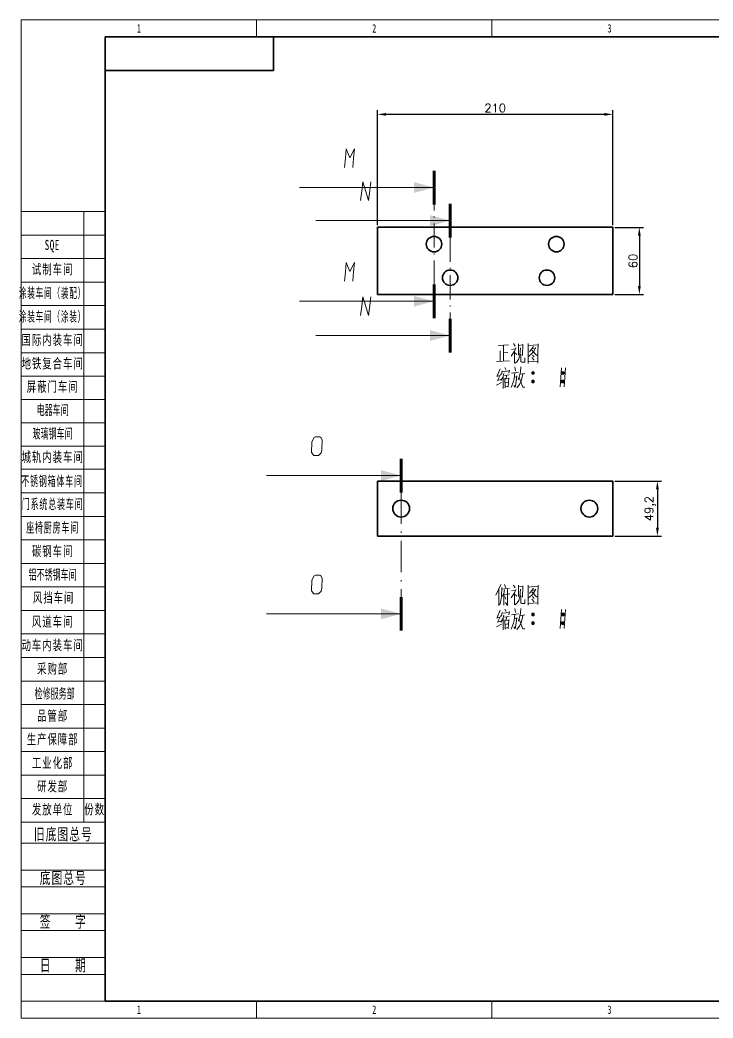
# Model space of a CAD drawing. Header units: millimetres. Extents: x -631 to 3210, y -561 to 2288.
# Drawn here: x 659 to 1277, y -446 to 446 of the extents above; entities that cross this region are included whole.
import ezdxf
from ezdxf.enums import TextEntityAlignment as Align

# ---------------------------------------------------------------- set-up
doc = ezdxf.new("R2010")
doc.units = ezdxf.units.MM
doc.header["$PDSIZE"] = -5
doc.linetypes.add('DASHDOT', pattern=[18.5, 12, -3, 0.5, -3])
doc.layers.get('0').update_dxf_attribs({"lineweight": 18})
for name, color, linetype, lineweight in [('尺寸线层', 3, 'Continuous', 18), ('文本层', 3, 'Continuous', 18), ('粗实线层', 7, 'Continuous', 35), ('细实线层', 7, 'Continuous', 18)]:
    doc.layers.add(name, color=color, linetype=linetype, lineweight=lineweight)
doc.styles.get("Standard").update_dxf_attribs({"font": 'txt.shx', "bigfont": 'gbcbig.shx'})
doc.styles.add('标准', font='', dxfattribs={"width": 0.667})
doc.styles.get('标准').set_extended_font_data('宋体')
doc.dimstyles.get("Standard").update_dxf_attribs({"dimscale": 3, "dimtxt": 0.18, "dimasz": 0.18, "dimexe": 0.18, "dimexo": 0.0625, "dimgap": 0.09, "dimtad": 0, "dimtih": 1, "dimtoh": 1, "dimdec": 4, "dimzin": 0, "dimdsep": 46, "dimtxsty": 'Standard', "dimcen": 0.09, "dimdle": 0.36, "dimadec": 0, "dimazin": 0, "dimtfac": 1, "dimtdec": 4, "dimtofl": 0, "dimtmove": 0, "dimatfit": 3, "dimfxl": 1, "dimtolj": 1, "dimtzin": 0, "dimarcsym": 0})

# ---------------------------------------------------------------- blocks, each defined once
blk = doc.blocks.new('*X1')
at = {"layer": '尺寸线层', "linetype": 'Continuous'}
for p, q in [((-185, 91.49), (-210, 91.49)), ((-191.37, 91.49), (-191.37, -90.21)), ((-185, 84.49), (-210, 84.49)), ((-185, 77.49), (-210, 77.49)), ((-185, 70.49), (-210, 70.49)), ((-185, 63.49), (-210, 63.49)), ((-185, 56.49), (-210, 56.49)), ((-185, 49.49), (-210, 49.49)), ((-185, 42.49), (-210, 42.49)), ((-185, 35.56), (-210, 35.56)), ((-185, 35.56), (-210, 35.56)), ((-185, 28.64), (-210, 28.64)), ((-185, 28.64), (-210, 28.64)), ((-185, 21.71), (-210, 21.71)), ((-185, 21.71), (-210, 21.71)), ((-185, 14.79), (-210, 14.79)), ((-185, 7.79), (-210, 7.79)), ((-185, 0.79), (-210, 0.79)), ((-185, -6.21), (-210, -6.21)), ((-185, -13.21), (-210, -13.21)), ((-185, -20.21), (-210, -20.21)), ((-185, -27.21), (-210, -27.21)), ((-185, -34.21), (-210, -34.21)), ((-185, -41.21), (-210, -41.21)), ((-185, -48.21), (-210, -48.21)), ((-185, -55.21), (-210, -55.21)), ((-185, -62.21), (-210, -62.21)), ((-185, -69.21), (-210, -69.21)), ((-185, -76.21), (-210, -76.21)), ((-185, -83.21), (-210, -83.21)), ((-185, -90.21), (-210, -90.21))]:
    blk.add_line(p, q, dxfattribs=at)
at = {"layer": '文本层'}
for p, q in [((-210, -96.5), (-185, -96.5)), ((-210, -104.5), (-185, -104.5)), ((-210, -109.5), (-185, -109.5)), ((-210, -117.5), (-185, -117.5)), ((-210, -122.5), (-185, -122.5)), ((-210, -130.5), (-185, -130.5)), ((-210, -135.5), (-185, -135.5)), ((-210, -143.5), (-185, -143.5))]:
    blk.add_line(p, q, dxfattribs=at)
at = {"layer": '粗实线层'}
for p, q in [((-185, -143.5), (-185, 143.5)), ((-185, 143.5), (205, 143.5)), ((-135, 143.5), (-135, 133.5)), ((-135, 133.5), (-185, 133.5)), ((-185, -143.5), (205, -143.5))]:
    blk.add_line(p, q, dxfattribs=at)
at = {"layer": '细实线层'}
for p, q in [((-210, -148.5), (-210, 148.5)), ((-210, 148.5), (210, 148.5)), ((-140, 148.5), (-140, 143.5)), ((-70, 148.5), (-70, 143.5)), ((-140, -148.5), (-140, -143.5)), ((-70, -148.5), (-70, -143.5)), ((-210, -148.5), (210, -148.5)), ((-210, -148.5), (-185, -148.5))]:
    blk.add_line(p, q, dxfattribs=at)
at = {"layer": '尺寸线层', "linetype": 'Continuous', "char_height": 3, "attachment_point": 5, "style": '标准'}
for s, insert, width, line_spacing_factor in [('\\T1.1;\\W0.667;SQE', (-200.8, 81.17), 31.0587, 0.47619), ('\\T1.1;\\W0.667;试制车间', (-200.68, 74.14), 31.0587, 0.57381), ('\\T1.1;\\W0.54149;涂装车间（装配）', (-200.73, 67.06), 27.5396, 0.574243), ('\\T1.1;\\W0.54149;涂装车间（涂装）', (-200.73, 60.06), 27.5396, 0.574243), ('\\T1.1;\\W0.667;国际内装车间', (-200.68, 53.14), 31.0587, 0.561905), ('\\T1.1;\\W0.667;地铁复合车间', (-200.68, 46.14), 31.0587, 0.561905), ('\\T1.1;\\W0.667;屏蔽门车间', (-200.68, 39.21), 31.0587, 0.561905), ('\\W1;{\\W0.567;\\T1;电器车间}', (-200.68, 32.29), 37.2629, 0.561905), ('\\W1;{\\W0.567;\\T1;玻璃钢车间}', (-200.68, 25.29), 37.2629, 0.564286), ('\\T1.1;城轨内装车间', (-200.68, 18.29), 18.6315, 1.15057), ('\\T1.1;{\\W0.567;不锈钢箱体车间}', (-200.85, 11.13), 18.6315, 1.15057), ('\\T1.1;{\\W0.567;门系统总装车间}', (-200.68, 4.29), 18.6315, 1.15057), ('\\T1.1;{\\W0.567;座椅厨房车间}', (-200.68, -2.71), 18.6315, 1.15057), ('\\T1.1;碳钢车间', (-200.68, -9.71), 18.6315, 1.15057), ('{\\W0.567;\\T1;铝不锈钢车间}', (-200.68, -16.71), 18.6315, 1.15057), ('\\T1.1;风挡车间', (-200.39, -23.55), 18.6315, 1.15057), ('\\T1.1;风道车间', (-200.68, -30.71), 18.6315, 1.15057), ('\\T1.1;动车内装车间', (-200.68, -37.71), 18.6315, 1.15057), ('\\T1.1;采购部', (-200.68, -44.71), 18.6315, 1.15057), ('\\W1;{\\W0.567;\\T1;检修服务部}', (-200.08, -52.1), 37.2629, 0.564286), ('\\T1.1;品管部', (-200.68, -58.71), 18.6315, 1.15057), ('\\T1.1;生产保障部', (-200.68, -65.71), 18.6315, 1.15057), ('\\T1.1;工业化部', (-200.68, -72.71), 18.6315, 1.15057), ('\\T1.1;研发部', (-200.68, -79.71), 18.6315, 1.15057), ('\\T1.1;发放单位', (-200.68, -86.58), 18.6315, 0.853342), ('\\T1.1;份数', (-188.18, -86.53), 6.3685, 1.15057)]:
    blk.add_mtext(s, dxfattribs=dict(at, insert=insert, width=width, line_spacing_factor=line_spacing_factor))
at = {"layer": '尺寸线层', "style": '标准'}
for tag, height, width, p in [('T1', 2.5, 0.667, (-175, 146)), ('T2', 2.5, 0.667, (-105, 146)), ('T3', 2.5, 0.667, (-35, 146)), ('T4', 2.5, 0.667, (35, 146)), ('T5', 2.5, 0.667, (105, 146)), ('T6', 2.5, 0.667, (175, 146)), ('R1', 2.5, 0.667, (207.5, 111.38)), ('SQE', 3.5, 0.667, (-188.18, 80.99)), ('试制车间', 3.5, 0.28375, (-188.18, 73.99)), ('涂装车间（装配）', 3.5, 0.147264, (-188.18, 66.99)), ('涂装车间（涂装）', 3.5, 0.147264, (-188.18, 59.99)), ('国际内装车间', 3.5, 0.189302, (-188.18, 52.99)), ('地铁复合车间', 3.5, 0.186278, (-188.18, 46.02)), ('屏蔽门车间', 3.5, 0.225254, (-188.18, 39.14)), ('R2', 2.5, 0.667, (207.5, 37.12)), ('电器车间', 3.5, 0.292284, (-188.18, 32.21)), ('玻璃钢车间', 3.5, 0.225603, (-188.18, 25.29)), ('城轨内装车间', 3.5, 0.186278, (-188.18, 18.29)), ('不锈钢箱体车间', 3.5, 0.15932, (-188.18, 11.29)), ('门系统总装车间', 3.5, 0.161527, (-188.18, 4.29)), ('座椅厨房车间', 3.5, 0.186516, (-188.18, -2.71)), ('碳钢车间', 3.5, 0.28375, (-188.18, -9.71)), ('铝不锈钢车间', 3.5, 0.186397, (-188.18, -16.71)), ('风挡车间', 3.5, 0.284026, (-188.18, -23.71)), ('风道车间', 3.5, 0.284026, (-188.18, -30.71)), ('动车内装车间', 3.5, 0.186397, (-188.18, -37.71)), ('R3', 2.5, 0.667, (207.5, -37.12)), ('采购部', 3.5, 0.378308, (-188.18, -44.71)), ('检修服务部', 3.5, 0.223014, (-188.18, -51.71)), ('品管部', 3.5, 0.389426, (-188.18, -58.71)), ('生产保障部', 3.5, 0.223356, (-188.18, -65.71)), ('工业化部', 3.5, 0.281557, (-188.18, -72.71)), ('研发部', 3.5, 0.3788, (-188.18, -79.71)), ('旧底图总号', 3, 0.667, (-197.5, -100.5)), ('底图总号', 3, 0.667, (-197.5, -113.5)), ('R4', 2.5, 0.667, (207.5, -111.38)), ('签字', 3, 0.667, (-197.5, -126.5)), ('日期', 3, 0.667, (-197.5, -139.5)), ('B1', 2.5, 0.667, (-175, -146)), ('B2', 2.5, 0.667, (-105, -146)), ('B3', 2.5, 0.667, (-35, -146)), ('B4', 2.5, 0.667, (35, -146)), ('B5', 2.5, 0.667, (105, -146)), ('B6', 2.5, 0.667, (175, -146))]:
    blk.add_attdef(tag, text='', height=height, dxfattribs=dict(at, width=width)).set_placement(p, align=Align.MIDDLE_CENTER)
at = {"layer": '尺寸线层', "style": '标准', "width": 0.667}
blk.add_attdef('图号', text='', height=5.33, rotation=180, dxfattribs=at).set_placement((-160, 138.5), align=Align.MIDDLE_CENTER)
at = {"layer": '文本层', "char_height": 3.5, "width": 25, "attachment_point": 5, "style": '标准'}
for s, insert in [('\\T1.1;旧底图总号', (-197.5, -94)), ('\\T1.1;底图总号', (-197.5, -107)), ('\\T1.1;签    字', (-197.5, -120)), ('\\T1.1;日    期', (-197.5, -133))]:
    blk.add_mtext(s, dxfattribs=dict(at, insert=insert))
blk = doc.blocks.new('*X72')
at = {"lineweight": 13}
for points in [[(-50.68, 32.36), (-47.68, 33.17), (-50.68, 33.97)], [(-48.28, 27.44), (-45.28, 28.25), (-48.28, 29.05)], [(-50.68, 15.44), (-47.68, 16.25), (-50.68, 17.05)], [(-48.28, 10.35), (-45.28, 11.15), (-48.28, 11.95)], [(-55.58, -10.48), (-52.58, -9.68), (-55.58, -8.88)], [(-55.58, -31.06), (-52.58, -30.26), (-55.58, -29.46)]]:
    blk.add_hatch(color=7, dxfattribs=at).paths.add_polyline_path(points, flags=0)
at = {"color": 7, "lineweight": 100, "ltscale": 0.125}
for p, q in [((-47.68, 35.67), (-47.68, 30.67)), ((-45.28, 30.75), (-45.28, 25.75)), ((-47.68, 13.75), (-47.68, 18.75)), ((-45.28, 8.65), (-45.28, 13.65)), ((-52.58, -7.18), (-52.58, -12.18))]:
    blk.add_line(p, q, dxfattribs=at)
at = {"color": 7, "lineweight": 13}
for p, q in [((-47.68, 33.17), (-67.68, 33.17)), ((-45.28, 28.25), (-65.28, 28.25)), ((-47.68, 16.25), (-67.68, 16.25)), ((-45.28, 11.15), (-65.28, 11.15)), ((-52.58, -9.68), (-72.58, -9.68)), ((-52.58, -30.26), (-72.58, -30.26))]:
    blk.add_line(p, q, dxfattribs=at)
at = {"color": 7, "linetype": 'DASHDOT', "lineweight": 13, "ltscale": 0.298012}
blk.add_line((-47.68, 18.75), (-47.68, 30.67), dxfattribs=at)
at = {"color": 7, "lineweight": 35}
for p, q in [((-21.08, 27.25), (-56.08, 27.25)), ((-56.08, 17.25), (-21.08, 17.25)), ((-56.08, -10.5), (-21.08, -10.5)), ((-21.08, -18.7), (-56.08, -18.7))]:
    blk.add_line(p, q, dxfattribs=at)
at = {"color": 7, "lineweight": 35, "ltscale": 0.25}
for p, q in [((-56.08, 27.25), (-56.08, 17.25)), ((-21.08, 17.25), (-21.08, 27.25))]:
    blk.add_line(p, q, dxfattribs=at)
at = {"color": 7, "linetype": 'DASHDOT', "lineweight": 13, "ltscale": 0.302379}
blk.add_line((-45.28, 25.75), (-45.28, 13.65), dxfattribs=at)
at = {"color": 7, "lineweight": 35, "ltscale": 0.204999}
for p, q in [((-56.08, -18.7), (-56.08, -10.5)), ((-21.08, -10.5), (-21.08, -18.7))]:
    blk.add_line(p, q, dxfattribs=at)
at = {"color": 7, "linetype": 'DASHDOT', "lineweight": 13, "ltscale": 0.389499}
blk.add_line((-52.58, -12.18), (-52.58, -27.76), dxfattribs=at)
at = {"color": 7, "lineweight": 100, "ltscale": 0.124999}
blk.add_line((-52.58, -32.76), (-52.58, -27.76), dxfattribs=at)
at = {"color": 7, "lineweight": 13}
for points in [[(-61.01, 36.14), (-60.87, 37.54), (-60.73, 38.94), (-60.2, 37.61), (-59.5, 38.94), (-59.64, 37.54), (-59.78, 36.14)], [(-58.61, 31.22), (-58.43, 32.62), (-58.26, 34.02), (-57.84, 32.59), (-57.45, 31.22), (-57.24, 32.73), (-57.07, 34.02)], [(-61.01, 19.22), (-60.87, 20.62), (-60.73, 22.02), (-60.2, 20.69), (-59.5, 22.02), (-59.64, 20.62), (-59.78, 19.22)], [(-58.61, 14.13), (-58.43, 15.53), (-58.26, 16.93), (-57.84, 15.49), (-57.45, 14.13), (-57.24, 15.63), (-57.07, 16.93)], [(-38.12, 9.69), (-36.62, 9.76)], [(-37.35, 9.69), (-37.35, 8.53), (-37.35, 7.34)], [(-35.53, 9.3), (-35.71, 8.81), (-36.2, 8.08)], [(-36.16, 9.09), (-35.6, 9.16)], [(-35.88, 9.97), (-35.6, 9.55)], [(-35.11, 9.93), (-35.11, 8.25)], [(-34.45, 9.76), (-35.11, 9.69)], [(-34.8, 9.34), (-34.9, 8.29)], [(-34.52, 8.18), (-34.45, 9.86)], [(-33.68, 9.97), (-33.68, 8.5), (-33.68, 6.99)], [(-33.68, 9.93), (-33.68, 8.53), (-33.68, 7.13)], [(-32.21, 9.79), (-33.68, 9.65)], [(-32.91, 9.51), (-33.47, 8.71)], [(-33.15, 8.95), (-32.45, 8.22)], [(-33.12, 9.16), (-32.66, 9.23)], [(-32.91, 8.74), (-32.56, 9.37)], [(-32.24, 7.17), (-32.24, 8.53), (-32.21, 9.93)], [(-37.84, 8.88), (-37.84, 7.31)], [(-37.35, 8.57), (-36.72, 8.64)], [(-35.71, 8.81), (-35.71, 7.03)], [(-35.71, 8.64), (-35.39, 8.32)], [(-35.32, 7.31), (-35.08, 7.66)], [(-34.9, 8.29), (-35.08, 7.66)], [(-34.76, 7.31), (-34.76, 8.39)], [(-34.2, 7.83), (-34.2, 7.2)], [(-33.61, 8.04), (-33.12, 8.46)], [(-33.15, 7.87), (-32.8, 7.48)], [(-33.12, 8.46), (-32.91, 8.74)], [(-33.05, 8.25), (-32.8, 7.97)], [(-32.45, 8.22), (-32.28, 8.25)], [(-38.4, 7.27), (-36.44, 7.38)], [(-37.84, 6.22), (-38.3, 5.14)], [(-37.14, 6.4), (-36.97, 6.01)], [(-36.44, 6.01), (-36.58, 5.56)], [(-35.67, 6.47), (-35.57, 5.91)], [(-35.6, 7.03), (-35.32, 7.31)], [(-34.76, 6.5), (-34.83, 5.77)], [(-34.62, 7.2), (-34.76, 7.31)], [(-34.2, 7.2), (-34.62, 7.2)], [(-33.68, 7.24), (-32.31, 7.34)], [(-32.24, 7.06), (-32.24, 7.17), (-32.31, 7.34)], [(-28.71, 6.33), (-28.81, 4.93), (-28.92, 3.53)], [(-28.11, 6.33), (-28.22, 4.93), (-28.32, 3.53)], [(-37.91, 5.21), (-38.33, 5.07)], [(-38.26, 4.44), (-37.74, 4.61)], [(-37.77, 5.45), (-38.23, 4.44)], [(-37.46, 4.93), (-37.77, 4.44)], [(-37.53, 5.91), (-37.63, 5.35)], [(-37.53, 5.77), (-36.48, 5.91)], [(-37.28, 5.49), (-37.46, 4.93)], [(-37.42, 5), (-37.42, 3.28)], [(-37.21, 5.21), (-36.51, 5.31)], [(-37.14, 4.79), (-37.11, 3.39)], [(-37.14, 4.68), (-36.62, 4.75)], [(-36.9, 5.24), (-36.97, 4.68)], [(-36.58, 4.86), (-36.65, 3.46)], [(-35.67, 5.63), (-35.78, 4.72), (-35.88, 4.3), (-36.2, 3.42)], [(-36.16, 5.56), (-35.11, 5.7)], [(-35.36, 5.14), (-35.46, 4.3), (-35.6, 3.46), (-35.81, 3.74)], [(-35.74, 4.96), (-35.36, 5.03)], [(-34.97, 5.14), (-35.15, 4.58)], [(-35.04, 4.89), (-34.48, 3.46)], [(-34.83, 5.77), (-34.97, 5.14)], [(-34.69, 4.51), (-34.97, 3.88)], [(-34.9, 5.38), (-34.2, 5.52)], [(-34.48, 5.45), (-34.69, 4.51)], [(-33.15, 5.59), (-32.77, 5.59)], [(-33.12, 5.7), (-32.8, 5.7)], [(-33.12, 5.45), (-32.8, 5.45)], [(-28.71, 5.59), (-28.32, 5.59)], [(-28.67, 5.7), (-28.36, 5.7)], [(-28.67, 5.45), (-28.36, 5.45)], [(-38.37, 3.77), (-37.67, 4.16)], [(-37.11, 4.12), (-36.72, 4.19)], [(-36.65, 3.63), (-37.07, 3.56)], [(-34.97, 3.88), (-35.36, 3.35)], [(-34.48, 3.46), (-34.17, 3.46)], [(-33.15, 4.33), (-32.77, 4.33)], [(-33.12, 4.44), (-32.8, 4.44)], [(-33.12, 4.19), (-32.8, 4.19)], [(-28.71, 4.33), (-28.32, 4.33)], [(-28.67, 4.44), (-28.36, 4.44)], [(-28.67, 4.19), (-28.36, 4.19)], [(-37.77, -25.87), (-38.47, -27.48)], [(-38.02, -26.54), (-38.02, -27.76), (-38.02, -29.02)], [(-37.59, -26.36), (-37.63, -27.66)], [(-37.59, -26.61), (-36.48, -26.43)], [(-37.21, -26.71), (-37.32, -27.24)], [(-37.21, -25.91), (-37, -26.4)], [(-36.76, -26.61), (-36.76, -27.8), (-36.76, -29.02)], [(-35.53, -26.64), (-35.71, -27.13), (-36.2, -27.87)], [(-35.88, -25.98), (-35.6, -26.4)], [(-35.11, -26.01), (-35.11, -27.69)], [(-34.45, -26.19), (-35.11, -26.26)], [(-34.8, -26.61), (-34.9, -27.66)], [(-34.52, -27.76), (-34.45, -26.08)], [(-33.68, -25.98), (-33.68, -27.45), (-33.68, -28.95)], [(-33.68, -26.01), (-33.68, -27.41), (-33.68, -28.81)], [(-32.21, -26.15), (-33.68, -26.29)], [(-32.91, -26.43), (-33.47, -27.24)], [(-33.12, -26.78), (-32.66, -26.71)], [(-32.91, -27.2), (-32.56, -26.57)], [(-32.24, -28.78), (-32.24, -27.41), (-32.21, -26.01)], [(-37.63, -27.66), (-37.74, -28.29)], [(-37.32, -27.24), (-37.56, -27.69)], [(-37.32, -27.24), (-37.32, -28.99)], [(-37.21, -27.41), (-36.41, -27.27)], [(-37.14, -27.66), (-37, -28.08)], [(-36.16, -26.85), (-35.6, -26.78)], [(-35.71, -27.13), (-35.71, -28.92)], [(-35.71, -27.31), (-35.39, -27.62)], [(-34.9, -27.66), (-35.08, -28.29)], [(-34.76, -28.64), (-34.76, -27.55)], [(-34.2, -28.11), (-34.2, -28.74)], [(-33.61, -27.9), (-33.12, -27.48)], [(-33.15, -26.99), (-32.45, -27.73)], [(-33.15, -28.08), (-32.8, -28.46)], [(-33.12, -27.48), (-32.91, -27.2)], [(-33.05, -27.69), (-32.8, -27.97)], [(-32.45, -27.73), (-32.28, -27.69)], [(-37.74, -28.29), (-37.91, -28.92)], [(-37.14, -29.55), (-36.97, -29.93)], [(-36.76, -29.02), (-37.04, -28.57)], [(-35.67, -29.48), (-35.57, -30.04)], [(-35.6, -28.92), (-35.32, -28.64)], [(-35.32, -28.64), (-35.08, -28.29)], [(-34.76, -29.44), (-34.83, -30.18)], [(-34.62, -28.74), (-34.76, -28.64)], [(-34.2, -28.74), (-34.62, -28.74)], [(-33.68, -28.71), (-32.31, -28.6)], [(-32.24, -28.88), (-32.24, -28.78), (-32.31, -28.6)], [(-28.71, -29.62), (-28.81, -31.02), (-28.92, -32.42)], [(-28.11, -29.62), (-28.22, -31.02), (-28.32, -32.42)], [(-37.91, -30.74), (-38.33, -30.88)], [(-37.84, -29.72), (-38.3, -30.81)], [(-37.77, -30.49), (-38.23, -31.51)], [(-37.46, -31.02), (-37.77, -31.51)], [(-37.53, -30.04), (-37.63, -30.6)], [(-37.53, -30.18), (-36.48, -30.04)], [(-37.28, -30.46), (-37.46, -31.02)], [(-37.42, -30.95), (-37.42, -32.66)], [(-37.21, -30.74), (-36.51, -30.63)], [(-37.14, -31.16), (-37.11, -32.56)], [(-36.9, -30.7), (-36.97, -31.26)], [(-36.58, -31.09), (-36.65, -32.49)], [(-36.44, -29.93), (-36.58, -30.39)], [(-35.67, -30.32), (-35.78, -31.23), (-35.88, -31.65), (-36.2, -32.52)], [(-36.16, -30.39), (-35.11, -30.25)], [(-35.36, -30.81), (-35.46, -31.65), (-35.6, -32.49), (-35.81, -32.21)], [(-35.74, -30.98), (-35.36, -30.91)], [(-34.97, -30.81), (-35.15, -31.37)], [(-35.04, -31.05), (-34.48, -32.49)], [(-34.83, -30.18), (-34.97, -30.81)], [(-34.9, -30.56), (-34.2, -30.42)], [(-34.48, -30.49), (-34.69, -31.44)], [(-33.15, -30.35), (-32.77, -30.35)], [(-33.12, -30.25), (-32.8, -30.25)], [(-33.12, -30.49), (-32.8, -30.49)], [(-28.71, -30.35), (-28.32, -30.35)], [(-28.67, -30.25), (-28.36, -30.25)], [(-28.67, -30.49), (-28.36, -30.49)], [(-38.37, -32.17), (-37.67, -31.79)], [(-38.26, -31.51), (-37.74, -31.33)], [(-37.14, -31.26), (-36.62, -31.19)], [(-37.11, -31.82), (-36.72, -31.75)], [(-36.65, -32.31), (-37.07, -32.38)], [(-34.97, -32.07), (-35.36, -32.59)], [(-34.69, -31.44), (-34.97, -32.07)], [(-34.48, -32.49), (-34.17, -32.49)], [(-33.15, -31.61), (-32.77, -31.61)], [(-33.12, -31.51), (-32.8, -31.51)], [(-33.12, -31.75), (-32.8, -31.75)], [(-28.71, -31.61), (-28.32, -31.61)], [(-28.67, -31.51), (-28.36, -31.51)], [(-28.67, -31.75), (-28.36, -31.75)]]:
    blk.add_lwpolyline(points, dxfattribs=at)
for points in [[(-33.05, 5.38), (-32.87, 5.38), (-32.77, 5.49), (-32.77, 5.66), (-32.87, 5.77), (-33.05, 5.77), (-33.15, 5.66), (-33.15, 5.49)], [(-33.05, 4.12), (-32.87, 4.12), (-32.77, 4.23), (-32.77, 4.4), (-32.87, 4.51), (-33.05, 4.51), (-33.15, 4.4), (-33.15, 4.23)], [(-28.6, 5.38), (-28.43, 5.38), (-28.32, 5.49), (-28.32, 5.66), (-28.43, 5.77), (-28.6, 5.77), (-28.71, 5.66), (-28.71, 5.49)], [(-28.6, 4.12), (-28.43, 4.12), (-28.32, 4.23), (-28.32, 4.4), (-28.43, 4.51), (-28.6, 4.51), (-28.71, 4.4), (-28.71, 4.23)], [(-64.89, -6.7), (-64.47, -6.28), (-64.37, -5.86), (-64.3, -4.39), (-64.51, -4.04), (-64.68, -3.9), (-65.31, -3.9), (-65.52, -4.04), (-65.73, -4.36), (-65.84, -4.71), (-65.91, -6.25), (-65.56, -6.7)], [(-64.89, -27.28), (-64.47, -26.86), (-64.37, -26.44), (-64.3, -24.97), (-64.51, -24.62), (-64.68, -24.48), (-65.31, -24.48), (-65.52, -24.62), (-65.73, -24.94), (-65.84, -25.29), (-65.91, -26.83), (-65.56, -27.28)], [(-33.05, -30.56), (-32.87, -30.56), (-32.77, -30.46), (-32.77, -30.28), (-32.87, -30.18), (-33.05, -30.18), (-33.15, -30.28), (-33.15, -30.46)], [(-28.6, -30.56), (-28.43, -30.56), (-28.32, -30.46), (-28.32, -30.28), (-28.43, -30.18), (-28.6, -30.18), (-28.71, -30.28), (-28.71, -30.46)], [(-33.05, -31.82), (-32.87, -31.82), (-32.77, -31.72), (-32.77, -31.54), (-32.87, -31.44), (-33.05, -31.44), (-33.15, -31.54), (-33.15, -31.72)], [(-28.6, -31.82), (-28.43, -31.82), (-28.32, -31.72), (-28.32, -31.54), (-28.43, -31.44), (-28.6, -31.44), (-28.71, -31.54), (-28.71, -31.72)]]:
    blk.add_lwpolyline(points, close=True, dxfattribs=at)
at = {"color": 7, "lineweight": 35}
for centre, radius in [((-47.68, 24.75), 1.15), ((-29.48, 24.75), 1.15), ((-45.28, 19.75), 1.15), ((-30.88, 19.75), 1.15), ((-52.58, -14.6), 1.25), ((-24.58, -14.6), 1.25)]:
    blk.add_circle(centre, radius, dxfattribs=at)
blk = doc.blocks.new('*X73')
at = {"layer": 'Defpoints', "color": 0, "transparency": 16777216}
for p in [(978.02, 361.22), (978.02, 260.36), (1188.02, 260.36)]:
    blk.add_point(p, dxfattribs=at)
at = {"layer": '尺寸线层', "color": 0, "linetype": 'Continuous', "lineweight": -2, "transparency": 16777216}
for p, q in [((978.02, 262.23), (978.02, 364.97)), ((1180.52, 361.22), (985.52, 361.22)), ((1188.02, 262.23), (1188.02, 364.97))]:
    blk.add_line(p, q, dxfattribs=at)
at = {"layer": '尺寸线层', "color": 0, "transparency": 16777216}
for points in [[(985.52, 362.47), (985.52, 359.97), (978.02, 361.22)], [(1180.52, 362.47), (1180.52, 359.97), (1188.02, 361.22)]]:
    blk.add_solid(points, dxfattribs=at)
at = {"layer": '尺寸线层', "color": 0, "transparency": 16777216, "insert": (1083.02, 366.85), "char_height": 7.5, "width": 24.2857, "attachment_point": 5, "bg_fill": 3, "box_fill_scale": 1.1, "bg_fill_color": 256, "bg_fill_true_color": 13158600, "bg_fill_transparency": 0}
blk.add_mtext('\\A1;210', dxfattribs=at)
blk = doc.blocks.new('*X74')
at = {"layer": 'Defpoints', "color": 0, "transparency": 16777216}
for p in [(1188.02, 260.36), (1188.02, 200.36), (1211.63, 200.36)]:
    blk.add_point(p, dxfattribs=at)
at = {"layer": '尺寸线层', "color": 0, "linetype": 'Continuous', "lineweight": -2, "transparency": 16777216}
for p, q in [((1189.89, 260.36), (1215.38, 260.36)), ((1211.63, 252.86), (1211.63, 207.86)), ((1189.89, 200.36), (1215.38, 200.36))]:
    blk.add_line(p, q, dxfattribs=at)
at = {"layer": '尺寸线层', "color": 0, "transparency": 16777216}
for points in [[(1210.38, 252.86), (1212.88, 252.86), (1211.63, 260.36)], [(1210.38, 207.86), (1212.88, 207.86), (1211.63, 200.36)]]:
    blk.add_solid(points, dxfattribs=at)
at = {"layer": '尺寸线层', "color": 0, "transparency": 16777216, "insert": (1206, 230.36), "char_height": 7.5, "width": 22.1429, "attachment_point": 5, "rotation": 90, "bg_fill": 3, "box_fill_scale": 1.1, "bg_fill_color": 256, "bg_fill_true_color": 13158600, "bg_fill_transparency": 0}
blk.add_mtext('\\A1;60', dxfattribs=at)
blk = doc.blocks.new('*X75')
at = {"layer": 'Defpoints', "color": 0, "transparency": 16777216}
for p in [(1188.02, 33.89), (1188.02, -15.31), (1227.73, -15.31)]:
    blk.add_point(p, dxfattribs=at)
at = {"layer": '尺寸线层', "color": 0, "linetype": 'Continuous', "lineweight": -2, "transparency": 16777216}
for p, q in [((1189.89, 33.89), (1231.48, 33.89)), ((1227.73, 26.39), (1227.73, -7.81)), ((1189.89, -15.31), (1231.48, -15.31))]:
    blk.add_line(p, q, dxfattribs=at)
at = {"layer": '尺寸线层', "color": 0, "transparency": 16777216}
for points in [[(1226.48, 26.39), (1228.98, 26.39), (1227.73, 33.89)], [(1226.48, -7.81), (1228.98, -7.81), (1227.73, -15.31)]]:
    blk.add_solid(points, dxfattribs=at)
at = {"layer": '尺寸线层', "color": 0, "transparency": 16777216, "insert": (1221.48, 9.29), "char_height": 7.5, "width": 31.4286, "attachment_point": 5, "rotation": 90, "bg_fill": 3, "box_fill_scale": 1.1, "bg_fill_color": 256, "bg_fill_true_color": 13158600, "bg_fill_transparency": 0}
blk.add_mtext('\\A1;49,2', dxfattribs=at)

msp = doc.modelspace()

# ---------------------------------------------------------------- block references
ref = msp.add_blockref('*X1', (1290, 0), dxfattribs=dict(xscale=3, yscale=3, zscale=3))
ref.add_attrib('T1', '1', dxfattribs={"layer": '尺寸线层', "height": 7.5, "style": '标准', "width": 0.667}).set_placement((765, 438), align=Align.MIDDLE_CENTER)
ref.add_attrib('B1', '1', dxfattribs={"layer": '尺寸线层', "height": 7.5, "style": '标准', "width": 0.667}).set_placement((765, -438), align=Align.MIDDLE_CENTER)
ref.add_attrib('T2', '2', dxfattribs={"layer": '尺寸线层', "height": 7.5, "style": '标准', "width": 0.667}).set_placement((975, 438), align=Align.MIDDLE_CENTER)
ref.add_attrib('B2', '2', dxfattribs={"layer": '尺寸线层', "height": 7.5, "style": '标准', "width": 0.667}).set_placement((975, -438), align=Align.MIDDLE_CENTER)
ref.add_attrib('T3', '3', dxfattribs={"layer": '尺寸线层', "height": 7.5, "style": '标准', "width": 0.667}).set_placement((1185, 438), align=Align.MIDDLE_CENTER)
ref.add_attrib('B3', '3', dxfattribs={"layer": '尺寸线层', "height": 7.5, "style": '标准', "width": 0.667}).set_placement((1185, -438), align=Align.MIDDLE_CENTER)
at = {"xscale": 6, "yscale": 6, "zscale": 6}
msp.add_blockref('*X72', (1314.468, 96.883), dxfattribs=at)

# ---------------------------------------------------------------- next in the draw order: dimensions: what is measured, and where the dimension line sits
at = {"layer": '尺寸线层'}
dim = msp.add_linear_dim(base=(978.015, 361.22), p1=(1188.015, 260.359), p2=(978.015, 260.359), dimstyle='Standard', override={"dimtxt": 2.5, "dimasz": 2.5, "dimexe": 1.25, "dimexo": 0.625, "dimgap": 0.625, "dimtad": 1, "dimtih": 0, "dimtoh": 0, "dimdec": 2, "dimzin": 8, "dimdsep": 44, "dimsah": 1, "dimdle": 5, "dimtdec": 2, "dimtofl": 1, "dimatfit": 0, "dimtfill": 1, "dimtzin": 8}, dxfattribs=at)
dim.commit()
dim.dimension.update_dxf_attribs({"geometry": '*X73', "text_midpoint": (1083.015, 366.845)})
dim = msp.add_linear_dim(base=(1227.728, -15.311), p1=(1188.015, 33.889), p2=(1188.015, -15.311), angle=90, dimstyle='Standard', override={"dimtxt": 2.5, "dimasz": 2.5, "dimexe": 1.25, "dimexo": 0.625, "dimgap": 0.625, "dimtad": 1, "dimtih": 0, "dimtoh": 0, "dimdec": 2, "dimzin": 8, "dimdsep": 44, "dimsah": 1, "dimdle": 5, "dimtdec": 2, "dimtofl": 1, "dimatfit": 0, "dimtfill": 1, "dimtzin": 8}, dxfattribs=at)
dim.commit()
dim.dimension.update_dxf_attribs({"geometry": '*X75', "text_midpoint": (1221.478, 9.289)})

# ---------------------------------------------------------------- next in the draw order: dimensions: what is measured, and where the dimension line sits
dim = msp.add_linear_dim(base=(1211.628, 200.359), p1=(1188.015, 260.359), p2=(1188.015, 200.359), angle=90, dimstyle='Standard', override={"dimtxt": 2.5, "dimasz": 2.5, "dimexe": 1.25, "dimexo": 0.625, "dimgap": 0.625, "dimtad": 1, "dimtih": 0, "dimtoh": 0, "dimdec": 2, "dimzin": 8, "dimdsep": 44, "dimsah": 1, "dimdle": 5, "dimtdec": 2, "dimtofl": 1, "dimatfit": 0, "dimtfill": 1, "dimtzin": 8}, dxfattribs=at)
dim.commit()
dim.dimension.update_dxf_attribs({"geometry": '*X74', "text_midpoint": (1206.003, 230.359)})

doc.saveas('drawing.dxf')
